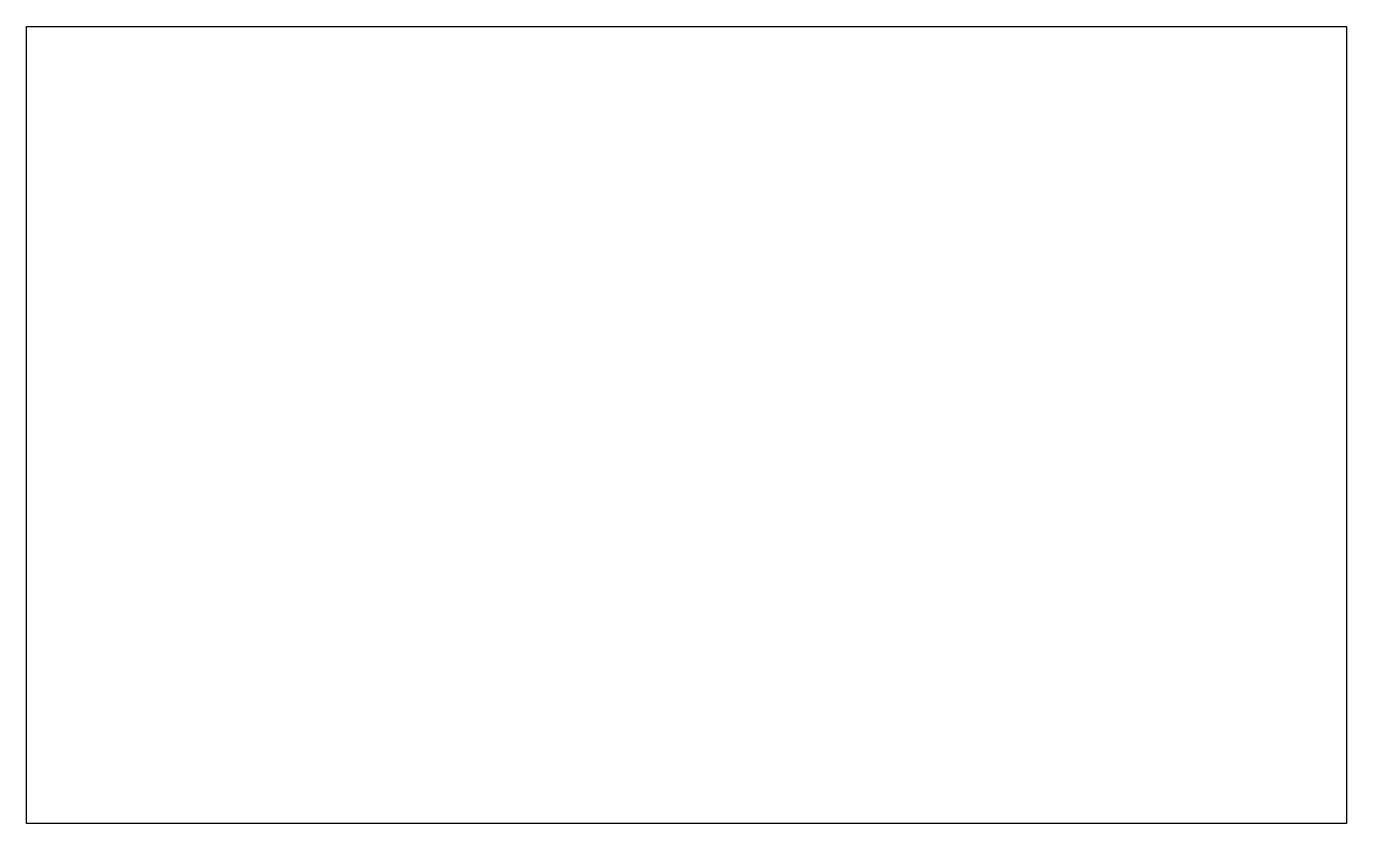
# Model space of a CAD drawing. Header units: millimetres. Extents: x 0 to 115000, y 0 to 69447.
import ezdxf

# ---------------------------------------------------------------- set-up
doc = ezdxf.new("R2010")
doc.units = ezdxf.units.MM
doc.layers.add('0-REFERENCE-IMAGE', color=8, linetype='Continuous', plot=False)
picture_1 = doc.add_image_def('image1.png', size_in_pixel=(6743, 4072))

msp = doc.modelspace()

# ---------------------------------------------------------------- pictures from other files: only their frames are drawn
at = {"layer": '0-REFERENCE-IMAGE'}
image = msp.add_image(picture_1, insert=(0, 0), size_in_units=(115000, 69447), dxfattribs=at)

doc.saveas('drawing.dxf')
